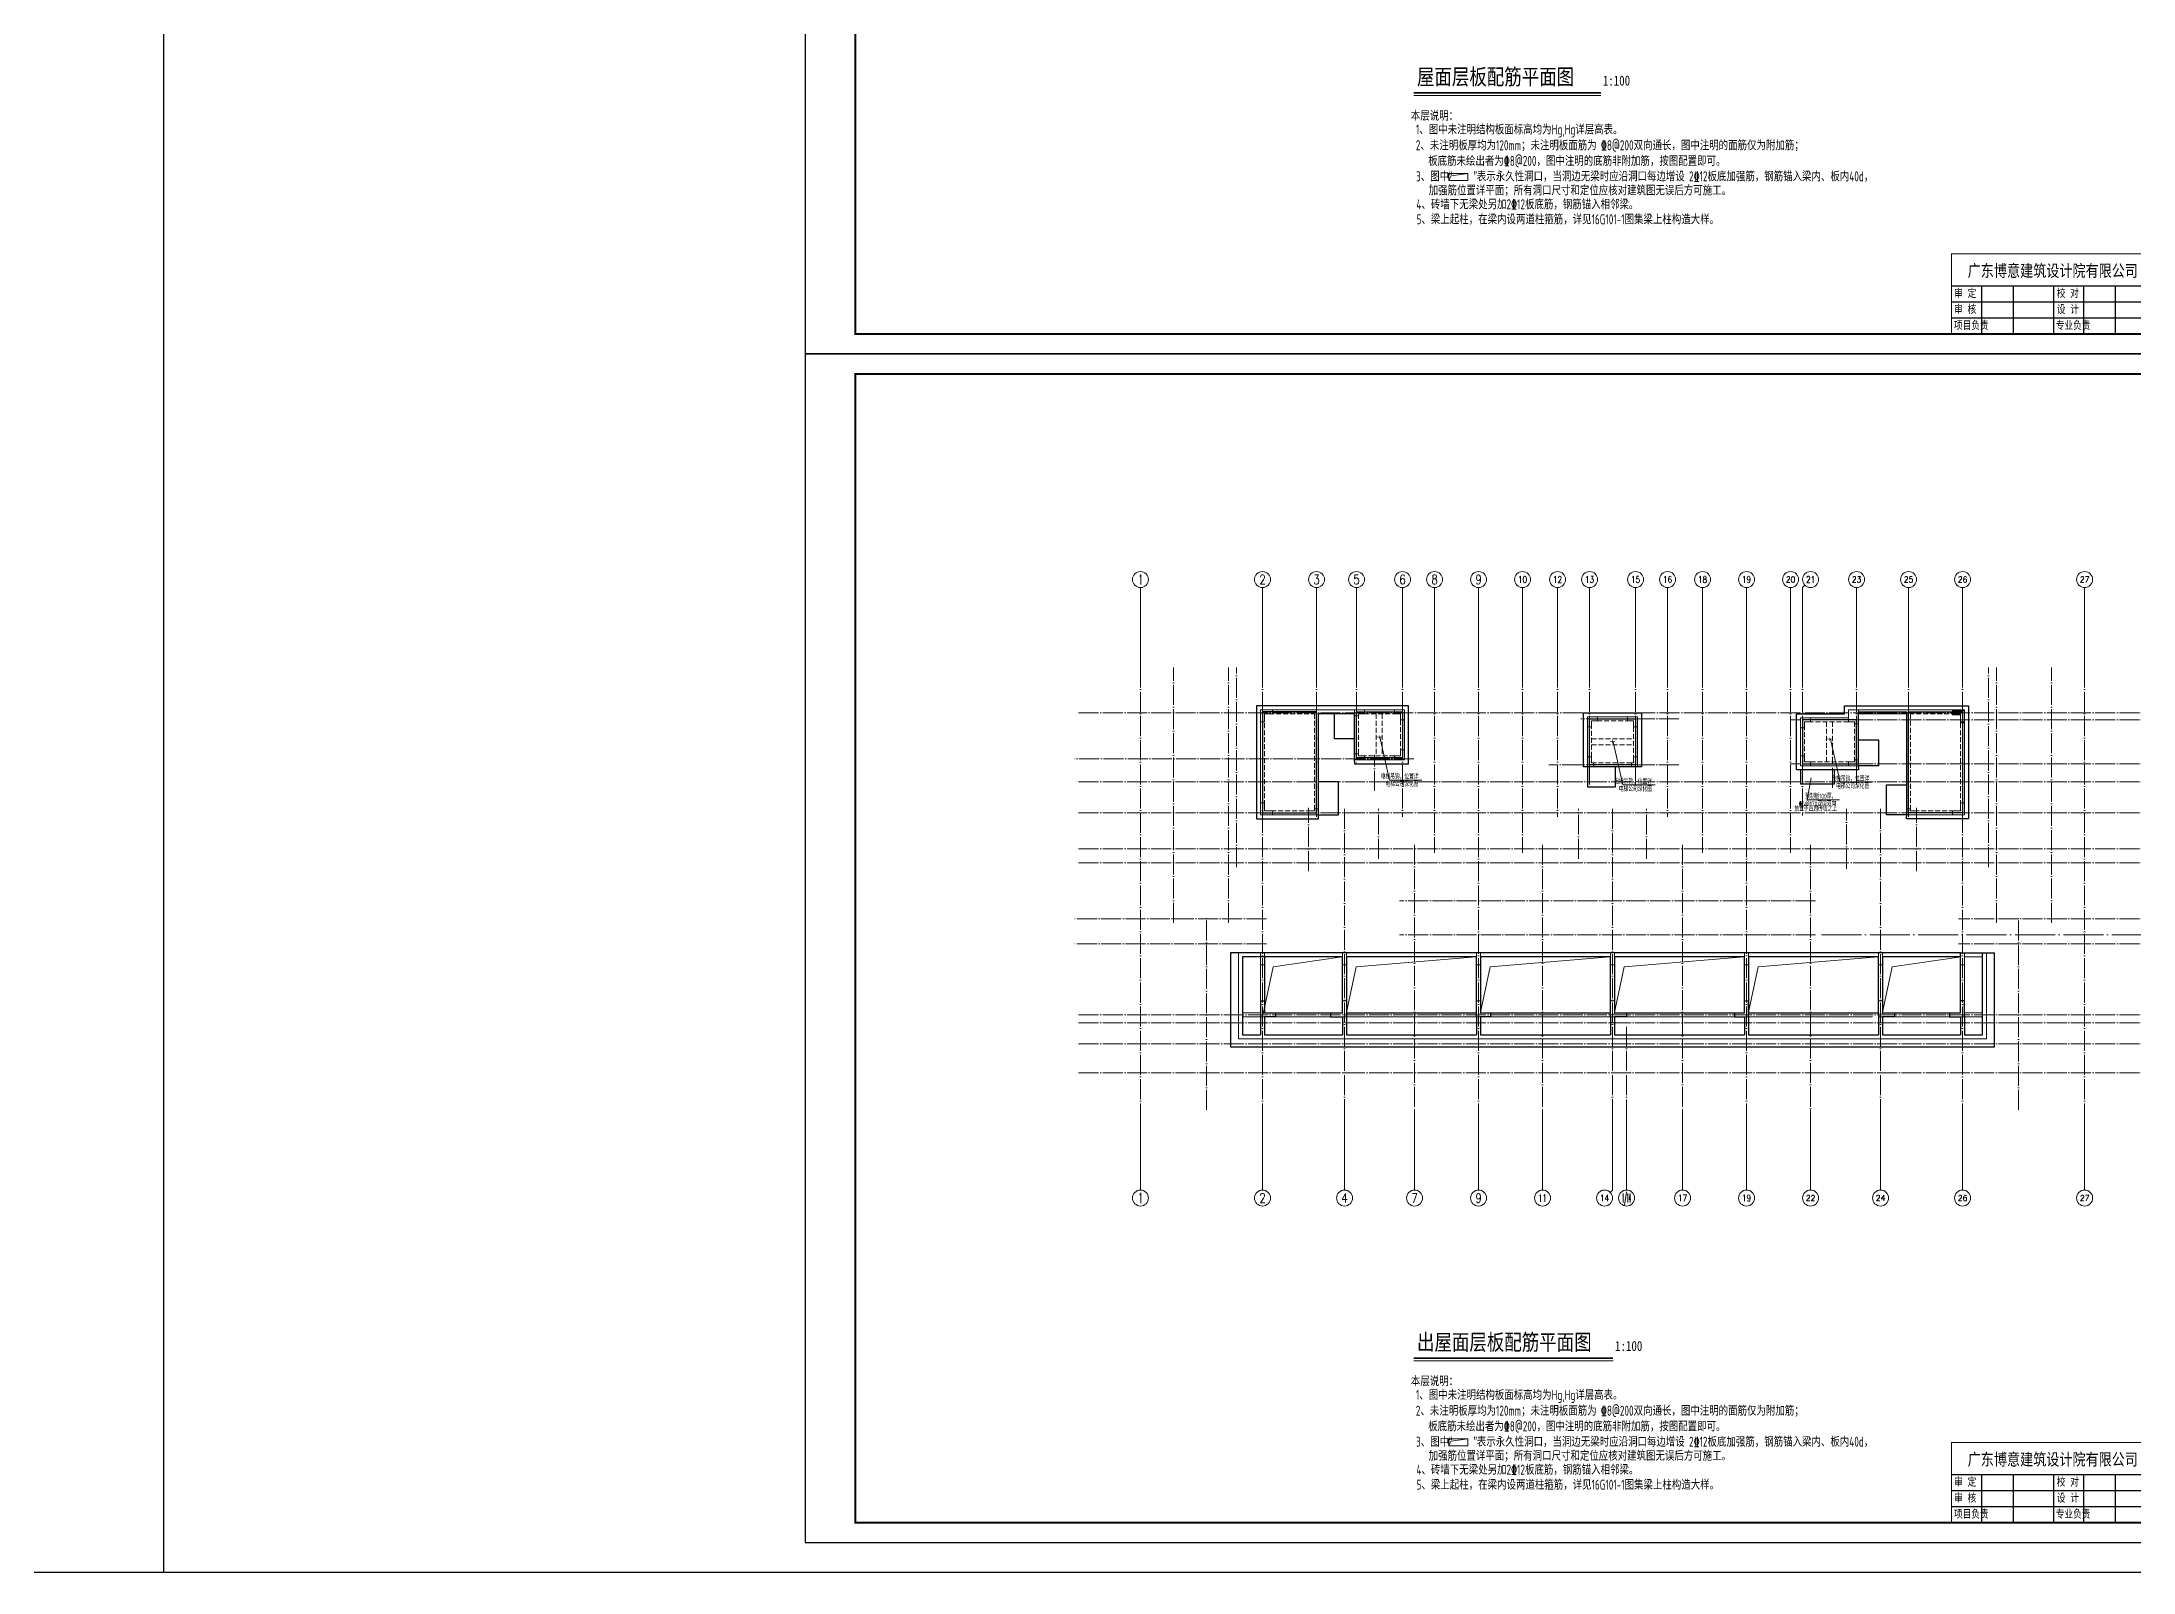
# Model space of a CAD drawing. Extents: x 5874492 to 7194610, y -939842 to -279257.
# Drawn here: x 6536226 to 6640777, y -939842 to -863368 of the extents above; entities that cross this region are included whole.
import ezdxf
from ezdxf.enums import TextEntityAlignment as Align

# ---------------------------------------------------------------- set-up
doc = ezdxf.new("R2010")
doc.units = 0
doc.header["$LTSCALE"] = 1000
doc.linetypes.add('DASH', pattern=[0.35, 0.25, -0.1])
doc.linetypes.add('DOTE', pattern=[2.42, 2, -0.2, 0.02, -0.2])
for name, color, linetype, lineweight in [('A-平面-屋面线', 40, 'Continuous', 30), ('A-标注-轴号', 3, 'Continuous', 15), ('A-标注-轴号文字', 7, 'Continuous', 15), ('A-轴线-塔楼', 1, 'DOTE', 9), ('A-轴线-隔墙', 41, 'DOTE', 9), ('S-墙柱-WALL', 6, 'Continuous', 20), ('S-板-BEAM', 4, 'DASH', 20), ('S-板-BEAM-CON', 2, 'Continuous', 20), ('S-板-楼板负筋文字', 7, 'Continuous', 20), ('S-板-洞口边线', 211, 'Continuous', 20), ('S-轴网-轴号', 3, 'Continuous', 20), ('S-轴网-轴线', 1, 'DOTE', 9), ('S-通用-TEXT', 7, 'Continuous', 20)]:
    doc.layers.add(name, color=color, linetype=linetype, lineweight=lineweight)
doc.layers.add('S-活动层-非打印', color=1, linetype='Continuous', lineweight=20, plot=False)
doc.layers.add('Y-云图图框', color=7, linetype='Continuous')
doc.styles.add('_TCH_AXIS', font='COMPLEX.shx', dxfattribs={"bigfont": 'hztxt.shx'})
doc.styles.add('_YT_Name', font='', dxfattribs={"width": 0.8})
doc.styles.add('_YT_Sign_Text', font='ros.shx', dxfattribs={"width": 0.8, "bigfont": 'hztxt.shx'})
doc.styles.add('BW_Rein', font='tssdeng.shx', dxfattribs={"width": 0.7, "bigfont": 'hztxt.shx'})
doc.styles.add('COMPLEX', font='COMPLEX')
doc.styles.get("Standard").update_dxf_attribs({"font": 'gbenor.shx', "bigfont": 'gbcbig.shx'})
doc.styles.add('TSSD_Rein', font='tssdeng.shx', dxfattribs={"width": 0.7, "bigfont": 'hztxt.shx'})
doc.styles.add('黑体', font='', dxfattribs={"width": 0.8})
doc.styles.get('_YT_Name').set_extended_font_data('SimHei')
doc.styles.get('黑体').set_extended_font_data('SimHei')

# ---------------------------------------------------------------- blocks, each defined once
blk = doc.blocks.new('ECMCTK_A1_横_单行图名--0')
for p, q in [((675, 50), (675, 26)), ((675, 50), (675, 10)), ((675, 42), (813, 42)), ((690, 50), (690, 10)), ((727.8, 50), (727.8, 42)), ((745.5, 50), (745.5, 42)), ((780, 50), (780, 10)), ((795, 50), (795, 10)), ((813, 50), (831, 50)), ((813, 50), (813, 10)), ((573, 34), (813, 34)), ((588, 34), (588, 10)), ((604, 10), (604, 34)), ((624, 34), (624, 10)), ((639, 34), (639, 10)), ((655, 10), (655, 34)), ((813, 40), (831, 40)), ((573, 26), (813, 26)), ((813, 30), (831, 30)), ((573, 18), (690, 18)), ((780, 18), (813, 18)), ((813, 20), (831, 20))]:
    blk.add_line(p, q)
at = {"color": 4}
blk.add_lwpolyline([(0, 0), (841, 0), (841, 594), (0, 594)], close=True, dxfattribs=at)
for points, const_width in [([(25, 10), (831, 10), (831, 584), (25, 584)], 1), ([(573, 10), (831, 10), (831, 50), (573, 50)], 0.45)]:
    blk.add_lwpolyline(points, close=True, dxfattribs=dict(const_width=const_width))
at = {"const_width": 0.45}
for points in [[(573, 10), (573, 50), (813, 50)], [(813, 50), (813, 10)]]:
    blk.add_lwpolyline(points, dxfattribs=at)
at = {"style": '_YT_Sign_Text', "width": 0.8}
for s, p in [('证书编号', (676.1, 44.1)), ('审查批准号', (728.9, 44.1)), ('工 程 号', (780.5, 43.9)), ('项目号', (818.6, 41.8)), ('审  定', (574.4, 28)), ('校  对', (625.7, 28)), ('项目名称', (676.1, 28.1)), ('建设单位', (676.1, 36.1)), ('专  业', (782, 28)), ('阶  段', (782, 36)), ('审  核', (574.4, 20)), ('设  计', (625.7, 20)), ('比例', (678.5, 20.2)), ('图  号', (782, 20)), ('版本号', (818.6, 21.6)), ('项目负责', (574.3, 12)), ('专业负责', (625.2, 12)), ('日  期', (782, 12))]:
    blk.add_text(s, height=4, dxfattribs=at).set_placement(p)
at = {"color": 80, "flags": 3}
for tag, height, p in [('YTHQINS', 3, (34.3, 585.5)), ('ECMCKEY', 3, (292.1, 288.2)), ('YTTQINS', 5.62, (848, 12.8)), ('YTFRAME', 3, (652.8, 5.8)), ('YTBARCODE_T1', 3, (749.8, 5.9))]:
    blk.add_attdef(tag, text='', height=height, dxfattribs=at).set_placement(p, align=Align.MIDDLE_CENTER)
for tag, height, style, width, p in [('设计单位', 6, '_YT_Name', 0.8, (623.7, 38.6)), ('证书编号', 4, '_YT_Sign_Text', 0.8, (708.9, 43.8)), ('审查批准号', 4, '_YT_Sign_Text', 0.8, (761.1, 43.8)), ('工程号', 4, '_YT_Sign_Text', 0.5, (804.1, 44.1)), ('建设单位', 4, '_YT_Sign_Text', 0.8, (735, 36.1)), ('项目名称', 4, '_YT_Sign_Text', 0.8, (735, 28.1)), ('阶段', 4, '_YT_Sign_Text', 0.8, (804.1, 35.8)), ('专业', 4, '_YT_Sign_Text', 0.8, (804.1, 27.3)), ('项目号', 4, '_YT_Sign_Text', 0.5, (822.1, 33.7)), ('图纸编号', 4, '_YT_Sign_Text', 0.5, (803.9, 19.4)), ('出图比例', 4.2, '_YT_Sign_Text', 0.8, (681.8, 11.8)), ('图纸名称', 4.5, '_YT_Name', 0.8, (735.4, 15.1)), ('日期', 4, '_YT_Sign_Text', 0.5, (803.9, 12.1)), ('版本号', 4, '_YT_Sign_Text', 0.8, (822.1, 13))]:
    blk.add_attdef(tag, text='', height=height, dxfattribs=dict(style=style, width=width)).set_placement(p, align=Align.CENTER)
at = {"style": '_YT_Sign_Text', "width": 0.8, "flags": 3}
for tag, p, height in [('[审定人]', (590.9, 27.8), 4.1), ('{审定人}', (605.9, 26.5), 6.24), ('[校对人]', (642.2, 27.8), 4.1), ('{校对人}', (658.3, 26.5), 6.24), ('[审核人]', (591, 19.8), 4.1), ('{审核人}', (607, 18.4), 6.24), ('[设计人]', (642.5, 20.2), 4.1), ('{设计人}', (658.5, 18.5), 6.24), ('[项目负责人]', (590.8, 12), 4.1), ('{项目负责人}', (608.3, 10.7), 6.24), ('[专业负责人]', (642.7, 11.8), 4.1), ('{专业负责人}', (658.6, 10.4), 6.24)]:
    blk.add_attdef(tag, p, '', height=height, dxfattribs=at)
at = {"color": 80, "flags": 3}
for tag, p in [('YTBZSIT', (25, 10)), ('EXT_TK_LEFT', (25, 10)), ('YTQRCODE', (551, 11.9))]:
    blk.add_attdef(tag, p, '', height=3, dxfattribs=at)
blk = doc.blocks.new('sgfdjhgfjhgkjhgk')
at = {"layer": 'S-墙柱-WALL'}
for points in [[(6293713, -1543307), (6294313, -1543307), (6294313, -1543507), (6293913, -1543507), (6293913, -1543907), (6293713, -1543907)], [(6298413, -1543307), (6298913, -1543307), (6298913, -1543507), (6298613, -1543507), (6298613, -1543607), (6298413, -1543607)], [(6300913, -1543307), (6300413, -1543307), (6300413, -1543507), (6300713, -1543507), (6300713, -1543807), (6300913, -1543807)], [(6310063, -1543657), (6310563, -1543657), (6310563, -1543857), (6310263, -1543857), (6310263, -1544157), (6310063, -1544157)], [(6312563, -1543657), (6312063, -1543657), (6312063, -1543857), (6312363, -1543857), (6312363, -1544157), (6312563, -1544157)], [(6320913, -1543907), (6320913, -1544207), (6320713, -1544207), (6320713, -1543707), (6321213, -1543707), (6321213, -1543907)], [(6323613, -1544007), (6323613, -1543307), (6323113, -1543307), (6323113, -1543907), (6323413, -1543907), (6323413, -1544007)], [(6328913, -1543307), (6328313, -1543307), (6328313, -1543507), (6328713, -1543507), (6328713, -1543907), (6328913, -1543907)], [(6298413, -1545807), (6298913, -1545807), (6298913, -1545607), (6298613, -1545607), (6298613, -1545507), (6298413, -1545507)], [(6300913, -1545807), (6300413, -1545807), (6300413, -1545607), (6300713, -1545607), (6300713, -1545307), (6300913, -1545307)], [(6310063, -1546157), (6310363, -1546157), (6310363, -1545957), (6310263, -1545957), (6310263, -1545657), (6310063, -1545657)], [(6312563, -1546157), (6312263, -1546157), (6312263, -1545957), (6312363, -1545957), (6312363, -1545657), (6312563, -1545657)], [(6320913, -1545907), (6321213, -1545907), (6321213, -1546107), (6320713, -1546107), (6320713, -1545607), (6320913, -1545607)], [(6323413, -1545907), (6323413, -1545807), (6323613, -1545807), (6323613, -1546107), (6323113, -1546107), (6323113, -1545907)], [(6293713, -1548557), (6293713, -1547957), (6293913, -1547957), (6293913, -1548357), (6294313, -1548357), (6294313, -1548557)], [(6296613, -1548257), (6296613, -1548557), (6296113, -1548557), (6296113, -1548357), (6296413, -1548357), (6296413, -1548257)], [(6326013, -1548257), (6326013, -1548557), (6326513, -1548557), (6326513, -1548357), (6326213, -1548357), (6326213, -1548257)], [(6328913, -1548557), (6328913, -1547957), (6328713, -1547957), (6328713, -1548357), (6328313, -1548357), (6328313, -1548557)], [(6293713, -1555457), (6293913, -1555457), (6293913, -1556057), (6293713, -1556057)], [(6297813, -1555457), (6298013, -1555457), (6298013, -1556057), (6297813, -1556057)], [(6304513, -1555457), (6304713, -1555457), (6304713, -1556057), (6304513, -1556057)], [(6311213, -1555457), (6311413, -1555457), (6311413, -1556057), (6311213, -1556057)], [(6318113, -1555457), (6317913, -1555457), (6317913, -1556057), (6318113, -1556057)], [(6324813, -1555457), (6324613, -1555457), (6324613, -1556057), (6324813, -1556057)], [(6328913, -1555457), (6328713, -1555457), (6328713, -1556057), (6328913, -1556057)], [(6293713, -1558657), (6293713, -1557857), (6293913, -1557857), (6293913, -1558457), (6294463, -1558457), (6294463, -1558657)], [(6298013, -1558657), (6298013, -1557857), (6297813, -1557857), (6297813, -1558457), (6297213, -1558457), (6297213, -1558657)], [(6304513, -1558657), (6304513, -1557857), (6304713, -1557857), (6304713, -1558457), (6305213, -1558457), (6305213, -1558657)], [(6311213, -1558657), (6311213, -1557857), (6311413, -1557857), (6311413, -1558457), (6312013, -1558457), (6312013, -1558657)], [(6318113, -1558657), (6318113, -1557857), (6317913, -1557857), (6317913, -1558457), (6317413, -1558457), (6317413, -1558657)], [(6324613, -1558657), (6324613, -1557857), (6324813, -1557857), (6324813, -1558457), (6325413, -1558457), (6325413, -1558657)], [(6328913, -1558657), (6328913, -1557857), (6328713, -1557857), (6328713, -1558457), (6328163, -1558457), (6328163, -1558657)]]:
    blk.add_lwpolyline(points, close=True, dxfattribs=at)
blk = doc.blocks.new('20191016.15220414')
at = {"layer": 'S-板-BEAM', "const_width": 30}
for points in [[(258, 2477), (0, 2477)], [(129, 2577), (129, 2377)]]:
    blk.add_lwpolyline(points, dxfattribs=at)
at = {"layer": 'S-板-楼板负筋文字'}
blk.add_lwpolyline([(160, 2476), (646, 321), (2254, 321)], dxfattribs=at)
at = {"layer": 'S-板-楼板负筋文字', "style": 'BW_Rein', "width": 0.7}
for s, p in [('电梯吊钩，位置详', (2097, 369)), ('电梯公司深化图', (2097, -6))]:
    blk.add_text(s, height=250, dxfattribs=at).set_placement(p, align=Align.RIGHT)
blk = doc.blocks.new('sdgfjhgfjhgkj')
at = {"layer": 'S-板-BEAM'}
for p, q in [((6595216, -1655004), (6597491, -1655004)), ((6597491, -1655004), (6597491, -1659854)), ((6599966, -1655004), (6601491, -1655004)), ((6627291, -1655004), (6627291, -1659854)), ((6629566, -1655004), (6627291, -1655004)), ((6594991, -1659579), (6594991, -1655354)), ((6599691, -1657004), (6599691, -1655104)), ((6601791, -1655329), (6601791, -1656854)), ((6611341, -1657154), (6611341, -1655654)), ((6611616, -1655354), (6613116, -1655354)), ((6613441, -1655654), (6613441, -1657154)), ((6621991, -1655579), (6621991, -1657104)), ((6624191, -1655404), (6622291, -1655404)), ((6624491, -1657404), (6624491, -1655504)), ((6629791, -1659579), (6629791, -1655354)), ((6601491, -1657104), (6599966, -1657104)), ((6613341, -1657454), (6611441, -1657454)), ((6622291, -1657404), (6624191, -1657404)), ((6597316, -1659854), (6595216, -1659854)), ((6627466, -1659854), (6629566, -1659854))]:
    blk.add_line(p, q, dxfattribs=at)
for points in [[(6600578, -1655004), (6600578, -1657104)], [(6600878, -1655004), (6600878, -1657104)], [(6623091, -1655404), (6623091, -1657404)], [(6623391, -1655404), (6623391, -1657404)], [(6611341, -1656254), (6613441, -1656254)], [(6611341, -1656554), (6613441, -1656554)]]:
    blk.add_lwpolyline(points, dxfattribs=at)
at = {"layer": 'S-板-BEAM-CON'}
for p, q in [((6597566, -1654804), (6595216, -1654804)), ((6599466, -1654804), (6597566, -1654804)), ((6597691, -1659854), (6597691, -1655004)), ((6597691, -1655004), (6599466, -1655004)), ((6601491, -1654804), (6599966, -1654804)), ((6624691, -1654804), (6627216, -1654804)), ((6627091, -1655004), (6624691, -1655004)), ((6627091, -1659854), (6627091, -1655004)), ((6627216, -1654804), (6629566, -1654804)), ((6594791, -1655354), (6594791, -1659579)), ((6599491, -1655104), (6599491, -1657004)), ((6601991, -1656854), (6601991, -1655329)), ((6611141, -1655654), (6611141, -1657154)), ((6613116, -1655154), (6611616, -1655154)), ((6613641, -1657154), (6613641, -1655654)), ((6621791, -1657104), (6621791, -1655579)), ((6622291, -1655204), (6624191, -1655204)), ((6624691, -1655504), (6624691, -1657404)), ((6629991, -1655354), (6629991, -1659579)), ((6599966, -1657304), (6601491, -1657304)), ((6611441, -1657654), (6613341, -1657654)), ((6624191, -1657604), (6622291, -1657604)), ((6595216, -1660054), (6597316, -1660054)), ((6629566, -1660054), (6627466, -1660054)), ((6594791, -1666954), (6593691, -1666954)), ((6593691, -1666954), (6593691, -1671254)), ((6593891, -1667154), (6594791, -1667154)), ((6593891, -1667154), (6593891, -1669954)), ((6594791, -1667454), (6594791, -1669654)), ((6598891, -1666954), (6594991, -1666954)), ((6594991, -1667154), (6598891, -1667154)), ((6594991, -1669654), (6594991, -1667454)), ((6598891, -1667454), (6598891, -1669654)), ((6605591, -1666954), (6599091, -1666954)), ((6599091, -1667154), (6605591, -1667154)), ((6599091, -1669654), (6599091, -1667454)), ((6605591, -1667454), (6605591, -1669654)), ((6612291, -1666954), (6605791, -1666954)), ((6605791, -1667154), (6612291, -1667154)), ((6605791, -1669654), (6605791, -1667454)), ((6612291, -1667454), (6612291, -1669654)), ((6618991, -1666954), (6612491, -1666954)), ((6612491, -1667154), (6618991, -1667154)), ((6612491, -1669654), (6612491, -1667454)), ((6618991, -1667454), (6618991, -1669654)), ((6625691, -1666954), (6619191, -1666954)), ((6619191, -1667154), (6625691, -1667154)), ((6619191, -1669654), (6619191, -1667454)), ((6625691, -1667454), (6625691, -1669654)), ((6629791, -1666954), (6625891, -1666954)), ((6625891, -1667154), (6629791, -1667154)), ((6625891, -1669654), (6625891, -1667454)), ((6629791, -1667454), (6629791, -1669654)), ((6631091, -1666954), (6629991, -1666954)), ((6629991, -1667154), (6630891, -1667154)), ((6629991, -1669654), (6629991, -1667454)), ((6630891, -1669954), (6630891, -1667154)), ((6631091, -1671254), (6631091, -1666954)), ((6594791, -1669954), (6593891, -1669954)), ((6593891, -1670154), (6594791, -1670154)), ((6593891, -1670154), (6593891, -1671054)), ((6594791, -1670154), (6594791, -1671054)), ((6594991, -1671054), (6594991, -1670154)), ((6598891, -1669954), (6595291, -1669954)), ((6595291, -1670154), (6598891, -1670154)), ((6598891, -1670154), (6598891, -1671054)), ((6599091, -1670154), (6605591, -1670154)), ((6599091, -1671054), (6599091, -1670154)), ((6605591, -1669954), (6599391, -1669954)), ((6605591, -1670154), (6605591, -1671054)), ((6605791, -1671054), (6605791, -1670154)), ((6612291, -1669954), (6606091, -1669954)), ((6606091, -1670154), (6612291, -1670154)), ((6612291, -1670154), (6612291, -1671054)), ((6612491, -1671054), (6612491, -1670154)), ((6618691, -1669954), (6612791, -1669954)), ((6612791, -1670154), (6618691, -1670154)), ((6618991, -1670154), (6618991, -1671054)), ((6625391, -1669954), (6619191, -1669954)), ((6619191, -1670154), (6625391, -1670154)), ((6619191, -1671054), (6619191, -1670154)), ((6625691, -1670154), (6625691, -1671054)), ((6629491, -1669954), (6625891, -1669954)), ((6625891, -1670154), (6629491, -1670154)), ((6625891, -1671054), (6625891, -1670154)), ((6629791, -1670154), (6629791, -1671054)), ((6630891, -1669954), (6629991, -1669954)), ((6629991, -1670154), (6630891, -1670154)), ((6629991, -1671054), (6629991, -1670154)), ((6630891, -1671054), (6630891, -1670154)), ((6593691, -1671254), (6631091, -1671254)), ((6593891, -1671054), (6594791, -1671054)), ((6594991, -1671054), (6598891, -1671054)), ((6599091, -1671054), (6605591, -1671054)), ((6605791, -1671054), (6612291, -1671054)), ((6612491, -1671054), (6618991, -1671054)), ((6619191, -1671054), (6625691, -1671054)), ((6625891, -1671054), (6629791, -1671054)), ((6629991, -1671054), (6630891, -1671054))]:
    blk.add_line(p, q, dxfattribs=at)
at = {"layer": 'S-通用-TEXT', "ltscale": 0.2}
for p in [(6600595, -1658640), (6612263, -1658885), (6623123, -1658745)]:
    blk.add_blockref('20191016.15220414', p, dxfattribs=at)
blk = doc.blocks.new('sfdhggfjgfjhj')
at = {"layer": 'A-平面-屋面线'}
for p, q in [((6726805, -1666485), (6724105, -1666485)), ((6724105, -1666485), (6724105, -1671535)), ((6726805, -1671535), (6726805, -1666485)), ((6756405, -1671535), (6756405, -1666485)), ((6756405, -1666485), (6759105, -1666485)), ((6759105, -1666485), (6759105, -1671535)), ((6728705, -1666585), (6726905, -1666585)), ((6726905, -1671725), (6726905, -1666585)), ((6728705, -1668975), (6728705, -1666585)), ((6724105, -1671535), (6726805, -1671535)), ((6759105, -1671535), (6756405, -1671535)), ((6724005, -1680935), (6724005, -1682635)), ((6724205, -1681735), (6724205, -1682635)), ((6734805, -1681735), (6734805, -1682635)), ((6735005, -1681735), (6735005, -1682635)), ((6741505, -1681735), (6741505, -1682635)), ((6741705, -1681735), (6741705, -1682635)), ((6748205, -1681735), (6748205, -1682635)), ((6748405, -1681735), (6748405, -1682635)), ((6754905, -1681535), (6754905, -1682635)), ((6755105, -1681735), (6755105, -1682635)), ((6759005, -1681735), (6759005, -1682635)), ((6759205, -1681735), (6759205, -1682635))]:
    blk.add_line(p, q, dxfattribs=at)
for points in [[(6728705, -1668975), (6728705, -1669085), (6731405, -1669085), (6731405, -1666185), (6723805, -1666185), (6723805, -1671835), (6726905, -1671835), (6726905, -1671725)], [(6753905, -1669275), (6753905, -1669385), (6750805, -1669385), (6750805, -1666585), (6753205, -1666585), (6753205, -1666185), (6759405, -1666185), (6759405, -1671835), (6756305, -1671835), (6756305, -1671725)], [(6753905, -1669275), (6753905, -1666485), (6756305, -1666485), (6756305, -1671725)], [(6728705, -1667835), (6727705, -1667835), (6727705, -1666585)], [(6751105, -1669085), (6753805, -1669085), (6753805, -1666885), (6751105, -1666885), (6751105, -1669085)], [(6753905, -1667885), (6754905, -1667885), (6754905, -1669185), (6753905, -1669185)], [(6740355, -1669235), (6740355, -1670235), (6741755, -1670235), (6741755, -1669235)], [(6751005, -1669385), (6751005, -1670085), (6752705, -1670085), (6752705, -1669385)], [(6726905, -1671635), (6727905, -1671635), (6727905, -1669985), (6726905, -1669985)], [(6756305, -1671635), (6755305, -1671635), (6755305, -1670135), (6756305, -1670135)], [(6722505, -1678535), (6722505, -1683235), (6760705, -1683235), (6760705, -1678535)], [(6759005, -1678535), (6722505, -1678535)], [(6723105, -1678735), (6723105, -1682635), (6724005, -1682635)], [(6728105, -1678735), (6723105, -1678735)], [(6724205, -1678735), (6724205, -1681535), (6728105, -1681535)], [(6728105, -1681535), (6728105, -1678735)], [(6734805, -1678735), (6728305, -1678735)], [(6728305, -1678735), (6728305, -1681535)], [(6734805, -1681535), (6734805, -1678735)], [(6741505, -1678735), (6735005, -1678735)], [(6735005, -1678735), (6735005, -1681535)], [(6741505, -1681535), (6741505, -1678735)], [(6748205, -1678735), (6741705, -1678735)], [(6741705, -1678735), (6741705, -1681535)], [(6748205, -1681535), (6748205, -1678735)], [(6754905, -1678735), (6748405, -1678735)], [(6748405, -1678735), (6748405, -1681535)], [(6754905, -1681535), (6754905, -1678735)], [(6755105, -1681535), (6759005, -1681535), (6759005, -1678535)], [(6759005, -1678735), (6755105, -1678735)], [(6755105, -1678735), (6755105, -1681535)], [(6759005, -1678535), (6760705, -1678535)], [(6759205, -1682635), (6760105, -1682635), (6760105, -1678535)], [(6724005, -1680935), (6724205, -1680935), (6724205, -1681535), (6724755, -1681535), (6724755, -1681735), (6724205, -1681735)], [(6734805, -1681735), (6734805, -1680935)], [(6741505, -1681735), (6741505, -1680935)], [(6748405, -1681735), (6748405, -1681735), (6748405, -1680935)], [(6759205, -1681735), (6759205, -1681735), (6759205, -1680935), (6759005, -1680935)], [(6727505, -1681535), (6727505, -1681735), (6728105, -1681735)], [(6728105, -1681735), (6728105, -1682635)], [(6728305, -1681535), (6734805, -1681535)], [(6728305, -1681535), (6728305, -1682635)], [(6735005, -1681535), (6741505, -1681535)], [(6735505, -1681535), (6735505, -1681735), (6735005, -1681735)], [(6741705, -1681535), (6748205, -1681535)], [(6742305, -1681535), (6742305, -1681735), (6741705, -1681735)], [(6747705, -1681535), (6747705, -1681735), (6748205, -1681735)], [(6748405, -1681535), (6754905, -1681535)], [(6755705, -1681535), (6755705, -1681735), (6755105, -1681735)], [(6758455, -1681535), (6758455, -1681735), (6759005, -1681735)], [(6724205, -1682635), (6728105, -1682635)], [(6728305, -1682635), (6734805, -1682635)], [(6735005, -1682635), (6741505, -1682635)], [(6741705, -1682635), (6748205, -1682635)], [(6748405, -1682635), (6754905, -1682635)], [(6755105, -1682635), (6759005, -1682635)]]:
    blk.add_lwpolyline(points, dxfattribs=at)
for points in [[(6731105, -1666485), (6731105, -1668785), (6728805, -1668785), (6728805, -1666485)], [(6740155, -1666535), (6743055, -1666535), (6743055, -1669235), (6740155, -1669235)], [(6740455, -1666835), (6742755, -1666835), (6742755, -1669135), (6740455, -1669135)]]:
    blk.add_lwpolyline(points, close=True, dxfattribs=at)
blk = doc.blocks.new('_AXISO')
blk.add_circle((0, 0), 0.5)
at = {"layer": 'S-轴网-轴号', "style": 'COMPLEX', "width": 1.041667}
blk.add_attdef('A', text='', height=0.56, dxfattribs=at).set_placement((-0.25, -0.28), (0.25, -0.28), align=Align.FIT)
blk = doc.blocks.new('ZHOUWANG3')
at = {"layer": 'A-标注-轴号'}
for p, q in [((121869, 253059), (121752, 252942)), ((88652, 248942), (88652, 252942)), ((94752, 248942), (94752, 252942)), ((97452, 248942), (97452, 252942)), ((99452, 248942), (99452, 252942)), ((101752, 248942), (101752, 252942)), ((103352, 248942), (103352, 252942)), ((105552, 248942), (105552, 252942)), ((107752, 248942), (107752, 252942)), ((109502, 248942), (109502, 252942)), ((111102, 248942), (111102, 252942)), ((113402, 248942), (113402, 252942)), ((115002, 248942), (115002, 252942)), ((116752, 248942), (116752, 252942)), ((118952, 248942), (118952, 252942)), ((121152, 248942), (121152, 252942)), ((121752, 248942), (121752, 252942)), ((124452, 248942), (124452, 252942)), ((127052, 248942), (127052, 252942)), ((129752, 248942), (129752, 252942)), ((135852, 248942), (135852, 252942)), ((88652, 226834), (88652, 222834)), ((94752, 226834), (94752, 222834)), ((98852, 226834), (98852, 222834)), ((102352, 226834), (102352, 222834)), ((105552, 226834), (105552, 222834)), ((108752, 226834), (108752, 222834)), ((112252, 226834), (112252, 222834)), ((112952, 226834), (112952, 222834)), ((115752, 226834), (115752, 222834)), ((118952, 226834), (118952, 222834)), ((122152, 226834), (122152, 222834)), ((125652, 226834), (125652, 222834)), ((129752, 226834), (129752, 222834)), ((135852, 226834), (135852, 222834)), ((112135, 222716), (112252, 222834))]:
    blk.add_line(p, q, dxfattribs=at)
at = {"layer": 'A-轴线-塔楼', "linetype": 'DOTE', "ltscale": 0.5}
for p, q in [((88652, 248942), (88652, 226834)), ((94752, 248942), (94752, 226834)), ((97452, 248942), (97452, 241486)), ((99452, 248942), (99452, 244136)), ((101752, 248942), (101752, 241486)), ((103352, 248942), (103352, 239686)), ((105552, 248942), (105552, 226834)), ((107752, 248942), (107752, 239686)), ((109502, 248942), (109502, 241486)), ((111102, 248942), (111102, 242986)), ((113402, 248942), (113402, 243076)), ((115002, 248942), (115002, 241486)), ((116752, 248942), (116752, 239686)), ((118952, 248942), (118952, 226834)), ((121152, 248942), (121152, 239686)), ((121752, 248942), (121752, 241550)), ((124452, 248942), (124452, 242986)), ((127052, 248942), (127052, 241486)), ((129752, 248942), (129752, 226834)), ((135852, 248942), (135852, 226834)), ((139798, 246686), (85362, 246686)), ((115570, 246386), (110660, 246386)), ((139798, 246336), (121152, 246336)), ((102322, 244386), (85362, 244386)), ((115570, 244086), (109062, 244086)), ((139798, 244136), (121152, 244136)), ((139798, 243236), (85362, 243236)), ((139798, 241686), (85362, 241686)), ((98852, 241886), (98852, 226834)), ((112252, 241886), (112252, 226834)), ((125652, 241886), (125652, 226834)), ((139798, 239886), (85362, 239886)), ((102352, 240086), (102352, 226834)), ((108752, 240086), (108752, 226834)), ((115752, 240086), (115752, 226834)), ((122152, 240086), (122152, 225988)), ((139798, 239186), (85362, 239186)), ((122394, 235586), (101608, 235586)), ((139798, 231586), (85362, 231586)), ((112952, 230993), (112952, 226834)), ((139798, 228686), (85362, 228686))]:
    blk.add_line(p, q, dxfattribs=at)
at = {"layer": 'A-轴线-隔墙', "ltscale": 0.5}
for p, q in [((90302, 236186), (90302, 248942)), ((93052, 236186), (93052, 248942)), ((93452, 238966), (93452, 248942)), ((131052, 238966), (131052, 248942)), ((131452, 236186), (131452, 248942)), ((134202, 236186), (134202, 248942)), ((100352, 242784), (100352, 244586)), ((123252, 242936), (123252, 244336)), ((97052, 238770), (97052, 241936)), ((100552, 239386), (100552, 241886)), ((110552, 239386), (110552, 241886)), ((113952, 239386), (113952, 241886)), ((123952, 238886), (123952, 241886)), ((127452, 238770), (127452, 241936)), ((94952, 236386), (85362, 236386)), ((91952, 226834), (91952, 236486)), ((122394, 237286), (101608, 237286)), ((139798, 236386), (129552, 236386)), ((132552, 226834), (132552, 236486)), ((94952, 235136), (85362, 235136)), ((139798, 235136), (129552, 235136)), ((139798, 231186), (85362, 231186)), ((139798, 230136), (85362, 230136))]:
    blk.add_line(p, q, dxfattribs=at)
at = {"layer": 'A-标注-轴号'}
ref = blk.add_blockref('_AXISO', (88652, 253342), dxfattribs=dict(at, xscale=800, yscale=800, zscale=800))
ref.add_attrib('A', '1', dxfattribs={"layer": 'A-标注-轴号文字', "ltscale": 0.2, "height": 515, "style": '_TCH_AXIS'}).set_placement((88542, 253085), (88762, 253085), align=Align.FIT)
ref = blk.add_blockref('_AXISO', (94752, 253342), dxfattribs=dict(at, xscale=800, yscale=800, zscale=800))
ref.add_attrib('A', '2', dxfattribs={"layer": 'A-标注-轴号文字', "ltscale": 0.2, "height": 466, "style": '_TCH_AXIS'}).set_placement((94597, 253109), (94907, 253109), align=Align.FIT)
ref = blk.add_blockref('_AXISO', (97452, 253342), dxfattribs=dict(at, xscale=800, yscale=800, zscale=800))
ref.add_attrib('A', '3', dxfattribs={"layer": 'A-标注-轴号文字', "ltscale": 0.2, "height": 466, "style": '_TCH_AXIS'}).set_placement((97297, 253109), (97607, 253109), align=Align.FIT)
ref = blk.add_blockref('_AXISO', (99452, 253342), dxfattribs=dict(at, xscale=800, yscale=800, zscale=800))
ref.add_attrib('A', '5', dxfattribs={"layer": 'A-标注-轴号文字', "ltscale": 0.2, "height": 466, "style": '_TCH_AXIS'}).set_placement((99297, 253109), (99607, 253109), align=Align.FIT)
ref = blk.add_blockref('_AXISO', (101752, 253342), dxfattribs=dict(at, xscale=800, yscale=800, zscale=800))
ref.add_attrib('A', '6', dxfattribs={"layer": 'A-标注-轴号文字', "ltscale": 0.2, "height": 466, "style": '_TCH_AXIS'}).set_placement((101597, 253109), (101907, 253109), align=Align.FIT)
ref = blk.add_blockref('_AXISO', (103352, 253342), dxfattribs=dict(at, xscale=800, yscale=800, zscale=800))
ref.add_attrib('A', '8', dxfattribs={"layer": 'A-标注-轴号文字', "ltscale": 0.2, "height": 466, "style": '_TCH_AXIS'}).set_placement((103197, 253109), (103507, 253109), align=Align.FIT)
ref = blk.add_blockref('_AXISO', (105552, 253342), dxfattribs=dict(at, xscale=800, yscale=800, zscale=800))
ref.add_attrib('A', '9', dxfattribs={"layer": 'A-标注-轴号文字', "ltscale": 0.2, "height": 466, "style": '_TCH_AXIS'}).set_placement((105397, 253109), (105707, 253109), align=Align.FIT)
ref = blk.add_blockref('_AXISO', (107752, 253342), dxfattribs=dict(at, xscale=800, yscale=800, zscale=800))
ref.add_attrib('A', '10', dxfattribs={"layer": 'A-标注-轴号文字', "ltscale": 0.2, "height": 328.4, "style": '_TCH_AXIS'}).set_placement((107525, 253178), (107979, 253178), align=Align.FIT)
ref = blk.add_blockref('_AXISO', (109502, 253342), dxfattribs=dict(at, xscale=800, yscale=800, zscale=800))
ref.add_attrib('A', '12', dxfattribs={"layer": 'A-标注-轴号文字', "ltscale": 0.2, "height": 328.4, "style": '_TCH_AXIS'}).set_placement((109275, 253178), (109729, 253178), align=Align.FIT)
ref = blk.add_blockref('_AXISO', (111102, 253342), dxfattribs=dict(at, xscale=800, yscale=800, zscale=800))
ref.add_attrib('A', '13', dxfattribs={"layer": 'A-标注-轴号文字', "ltscale": 0.2, "height": 328.4, "style": '_TCH_AXIS'}).set_placement((110875, 253178), (111329, 253178), align=Align.FIT)
ref = blk.add_blockref('_AXISO', (113402, 253342), dxfattribs=dict(at, xscale=800, yscale=800, zscale=800))
ref.add_attrib('A', '15', dxfattribs={"layer": 'A-标注-轴号文字', "ltscale": 0.2, "height": 328.4, "style": '_TCH_AXIS'}).set_placement((113175, 253178), (113629, 253178), align=Align.FIT)
ref = blk.add_blockref('_AXISO', (115002, 253342), dxfattribs=dict(at, xscale=800, yscale=800, zscale=800))
ref.add_attrib('A', '16', dxfattribs={"layer": 'A-标注-轴号文字', "ltscale": 0.2, "height": 328.4, "style": '_TCH_AXIS'}).set_placement((114775, 253178), (115229, 253178), align=Align.FIT)
ref = blk.add_blockref('_AXISO', (116752, 253342), dxfattribs=dict(at, xscale=800, yscale=800, zscale=800))
ref.add_attrib('A', '18', dxfattribs={"layer": 'A-标注-轴号文字', "ltscale": 0.2, "height": 328.4, "style": '_TCH_AXIS'}).set_placement((116525, 253178), (116979, 253178), align=Align.FIT)
ref = blk.add_blockref('_AXISO', (118952, 253342), dxfattribs=dict(at, xscale=800, yscale=800, zscale=800))
ref.add_attrib('A', '19', dxfattribs={"layer": 'A-标注-轴号文字', "ltscale": 0.2, "height": 328.4, "style": '_TCH_AXIS'}).set_placement((118725, 253178), (119179, 253178), align=Align.FIT)
ref = blk.add_blockref('_AXISO', (121152, 253342), dxfattribs=dict(at, xscale=800, yscale=800, zscale=800))
ref.add_attrib('A', '20', dxfattribs={"layer": 'A-标注-轴号文字', "ltscale": 0.2, "height": 294.3, "style": '_TCH_AXIS'}).set_placement((120914, 253195), (121390, 253195), align=Align.FIT)
ref = blk.add_blockref('_AXISO', (122152, 253342), dxfattribs=dict(at, xscale=800, yscale=800, zscale=800))
ref.add_attrib('A', '21', dxfattribs={"layer": 'A-标注-轴号文字', "ltscale": 0.2, "height": 328.4, "style": '_TCH_AXIS'}).set_placement((121925, 253178), (122379, 253178), align=Align.FIT)
ref = blk.add_blockref('_AXISO', (124452, 253342), dxfattribs=dict(at, xscale=800, yscale=800, zscale=800))
ref.add_attrib('A', '23', dxfattribs={"layer": 'A-标注-轴号文字', "ltscale": 0.2, "height": 294.3, "style": '_TCH_AXIS'}).set_placement((124214, 253195), (124690, 253195), align=Align.FIT)
ref = blk.add_blockref('_AXISO', (127052, 253342), dxfattribs=dict(at, xscale=800, yscale=800, zscale=800))
ref.add_attrib('A', '25', dxfattribs={"layer": 'A-标注-轴号文字', "ltscale": 0.2, "height": 294.3, "style": '_TCH_AXIS'}).set_placement((126814, 253195), (127290, 253195), align=Align.FIT)
ref = blk.add_blockref('_AXISO', (129752, 253342), dxfattribs=dict(at, xscale=800, yscale=800, zscale=800))
ref.add_attrib('A', '26', dxfattribs={"layer": 'A-标注-轴号文字', "ltscale": 0.2, "height": 294.3, "style": '_TCH_AXIS'}).set_placement((129514, 253195), (129990, 253195), align=Align.FIT)
ref = blk.add_blockref('_AXISO', (135852, 253342), dxfattribs=dict(at, xscale=800, yscale=800, zscale=800))
ref.add_attrib('A', '27', dxfattribs={"layer": 'A-标注-轴号文字', "ltscale": 0.2, "height": 294.3, "style": '_TCH_AXIS'}).set_placement((135614, 253195), (136090, 253195), align=Align.FIT)
ref = blk.add_blockref('_AXISO', (88652, 222434), dxfattribs=dict(at, xscale=800, yscale=800, zscale=800))
ref.add_attrib('A', '1', dxfattribs={"layer": 'A-标注-轴号文字', "ltscale": 0.2, "height": 515, "style": '_TCH_AXIS'}).set_placement((88542, 222176), (88762, 222176), align=Align.FIT)
ref = blk.add_blockref('_AXISO', (94752, 222434), dxfattribs=dict(at, xscale=800, yscale=800, zscale=800))
ref.add_attrib('A', '2', dxfattribs={"layer": 'A-标注-轴号文字', "ltscale": 0.2, "height": 466, "style": '_TCH_AXIS'}).set_placement((94597, 222201), (94907, 222201), align=Align.FIT)
ref = blk.add_blockref('_AXISO', (98852, 222434), dxfattribs=dict(at, xscale=800, yscale=800, zscale=800))
ref.add_attrib('A', '4', dxfattribs={"layer": 'A-标注-轴号文字', "ltscale": 0.2, "height": 445, "style": '_TCH_AXIS'}).set_placement((98682, 222211), (99022, 222211), align=Align.FIT)
ref = blk.add_blockref('_AXISO', (102352, 222434), dxfattribs=dict(at, xscale=800, yscale=800, zscale=800))
ref.add_attrib('A', '7', dxfattribs={"layer": 'A-标注-轴号文字', "ltscale": 0.2, "height": 466, "style": '_TCH_AXIS'}).set_placement((102197, 222201), (102507, 222201), align=Align.FIT)
ref = blk.add_blockref('_AXISO', (105552, 222434), dxfattribs=dict(at, xscale=800, yscale=800, zscale=800))
ref.add_attrib('A', '9', dxfattribs={"layer": 'A-标注-轴号文字', "ltscale": 0.2, "height": 466, "style": '_TCH_AXIS'}).set_placement((105397, 222201), (105707, 222201), align=Align.FIT)
ref = blk.add_blockref('_AXISO', (108752, 222434), dxfattribs=dict(at, xscale=800, yscale=800, zscale=800))
ref.add_attrib('A', '11', dxfattribs={"layer": 'A-标注-轴号文字', "ltscale": 0.2, "height": 368.8, "style": '_TCH_AXIS'}).set_placement((108541, 222249), (108963, 222249), align=Align.FIT)
ref = blk.add_blockref('_AXISO', (111852, 222434), dxfattribs=dict(at, xscale=800, yscale=800, zscale=800))
ref.add_attrib('A', '14', dxfattribs={"layer": 'A-标注-轴号文字', "ltscale": 0.2, "height": 314.1, "style": '_TCH_AXIS'}).set_placement((111620, 222277), (112084, 222277), align=Align.FIT)
ref = blk.add_blockref('_AXISO', (112952, 222434), dxfattribs=dict(at, xscale=800, yscale=800, zscale=800))
ref.add_attrib('A', '1/14', dxfattribs={"layer": 'A-标注-轴号文字', "ltscale": 0.2, "height": 452.5, "style": '_TCH_AXIS', "width": 0.308824}).set_placement((112726, 222207), (113178, 222207), align=Align.FIT)
ref = blk.add_blockref('_AXISO', (115752, 222434), dxfattribs=dict(at, xscale=800, yscale=800, zscale=800))
ref.add_attrib('A', '17', dxfattribs={"layer": 'A-标注-轴号文字', "ltscale": 0.2, "height": 328.4, "style": '_TCH_AXIS'}).set_placement((115525, 222269), (115979, 222269), align=Align.FIT)
ref = blk.add_blockref('_AXISO', (118952, 222434), dxfattribs=dict(at, xscale=800, yscale=800, zscale=800))
ref.add_attrib('A', '19', dxfattribs={"layer": 'A-标注-轴号文字', "ltscale": 0.2, "height": 328.4, "style": '_TCH_AXIS'}).set_placement((118725, 222269), (119179, 222269), align=Align.FIT)
ref = blk.add_blockref('_AXISO', (122152, 222434), dxfattribs=dict(at, xscale=800, yscale=800, zscale=800))
ref.add_attrib('A', '22', dxfattribs={"layer": 'A-标注-轴号文字', "ltscale": 0.2, "height": 294.3, "style": '_TCH_AXIS'}).set_placement((121914, 222286), (122390, 222286), align=Align.FIT)
ref = blk.add_blockref('_AXISO', (125652, 222434), dxfattribs=dict(at, xscale=800, yscale=800, zscale=800))
ref.add_attrib('A', '24', dxfattribs={"layer": 'A-标注-轴号文字', "ltscale": 0.2, "height": 282.2, "style": '_TCH_AXIS'}).set_placement((125410, 222293), (125894, 222293), align=Align.FIT)
ref = blk.add_blockref('_AXISO', (129752, 222434), dxfattribs=dict(at, xscale=800, yscale=800, zscale=800))
ref.add_attrib('A', '26', dxfattribs={"layer": 'A-标注-轴号文字', "ltscale": 0.2, "height": 294.3, "style": '_TCH_AXIS'}).set_placement((129514, 222286), (129990, 222286), align=Align.FIT)
ref = blk.add_blockref('_AXISO', (135852, 222434), dxfattribs=dict(at, xscale=800, yscale=800, zscale=800))
ref.add_attrib('A', '27', dxfattribs={"layer": 'A-标注-轴号文字', "ltscale": 0.2, "height": 294.3, "style": '_TCH_AXIS'}).set_placement((135614, 222286), (136090, 222286), align=Align.FIT)

msp = doc.modelspace()

# ---------------------------------------------------------------- linework, layer by layer
at = {"layer": 'S-墙柱-WALL'}
for points in [[(6632350.2, -896792.7), (6631750.2, -896792.7), (6631750.2, -896992.7), (6632150.2, -896992.7), (6632150.2, -897392.7), (6632350.2, -897392.7)], [(6624350.2, -897342.7), (6624350.2, -897642.7), (6624150.2, -897642.7), (6624150.2, -897142.7), (6624650.2, -897142.7), (6624650.2, -897342.7)], [(6624350.2, -899342.7), (6624650.2, -899342.7), (6624650.2, -899542.7), (6624150.2, -899542.7), (6624150.2, -899042.7), (6624350.2, -899042.7)], [(6626850.2, -899342.7), (6626850.2, -899242.7), (6627050.2, -899242.7), (6627050.2, -899542.7), (6626550.2, -899542.7), (6626550.2, -899342.7)], [(6629450.2, -901692.7), (6629450.2, -901992.7), (6629950.2, -901992.7), (6629950.2, -901792.7), (6629650.2, -901792.7), (6629650.2, -901692.7)], [(6632350.2, -901992.7), (6632350.2, -901392.7), (6632150.2, -901392.7), (6632150.2, -901792.7), (6631750.2, -901792.7), (6631750.2, -901992.7)]]:
    msp.add_lwpolyline(points, close=True, dxfattribs=at)
at = {"layer": 'S-板-楼板负筋文字'}
msp.add_lwpolyline([(6624680, -900154.3), (6624483.4, -901242.6), (6626091.6, -901242.6)], dxfattribs=at)
at = {"layer": 'S-板-洞口边线'}
for p, q in [((6597779, -909596.5), (6597275.2, -911942.7)), ((6601225.2, -909092.7), (6597779, -909596.5)), ((6601929, -909596.5), (6601425.2, -911942.7)), ((6607925.2, -909092.7), (6601929, -909596.5)), ((6608629, -909596.5), (6608125.2, -911942.7)), ((6614625.2, -909092.7), (6608629, -909596.5)), ((6615329, -909596.5), (6614825.2, -911942.7)), ((6621325.2, -909092.7), (6615329, -909596.5)), ((6622029, -909596.5), (6621525.2, -911942.7)), ((6628025.2, -909092.7), (6622029, -909596.5)), ((6628729, -909596.5), (6628225.2, -911942.7)), ((6632175.2, -909092.7), (6628729, -909596.5))]:
    msp.add_line(p, q, dxfattribs=at)
at = {"layer": 'S-活动层-非打印', "lineweight": -3}
msp.add_lwpolyline([(7194610, -283054.2), (5874492, -283054.2), (5874492, -939842), (7194610, -939842)], close=True, dxfattribs=at)
msp.add_lwpolyline([(6542303.7, -283054.2), (6542303.7, -939842)], dxfattribs=at)
at = {"layer": 'S-轴网-轴线'}
msp.add_lwpolyline([(6625192, -907992.7), (6642236.8, -907992.7)], dxfattribs=at)
at = {"layer": 'S-通用-TEXT', "const_width": 70}
for points in [[(6604809.3, -865914.9), (6614168.5, -865914.9)], [(6604809.3, -929149.9), (6614779.5, -929149.9)]]:
    msp.add_lwpolyline(points, dxfattribs=at)
at = {"layer": 'S-通用-TEXT'}
for points in [[(6604809.3, -866054.9), (6614168.5, -866054.9)], [(6604809.3, -929289.9), (6614779.5, -929289.9)]]:
    msp.add_lwpolyline(points, dxfattribs=at)
at = {"layer": 'S-通用-TEXT', "color": 0}
for points in [[(6607510.4, -870299.4), (6606557.6, -870299.4), (6606557.6, -869939.3), (6607510.4, -869939.3)], [(6607510.4, -933534.4), (6606557.6, -933534.4), (6606557.6, -933174.3), (6607510.4, -933174.3)]]:
    msp.add_lwpolyline(points, close=True, dxfattribs=at)
for points in [[(6607510.4, -869939.3), (6606681.6, -870063.4), (6606557.6, -870299.4)], [(6607510.4, -933174.3), (6606681.6, -933298.4), (6606557.6, -933534.4)]]:
    msp.add_lwpolyline(points, dxfattribs=at)

# ---------------------------------------------------------------- block references
for name, p in [('ZHOUWANG3', (6502498.3, -1143579.1)), ('sfdhggfjgfjhj', (-126855.1, 769642.6)), ('sdgfjhgfjhgkj', (2359.6, 758061.5)), ('sgfdjhgfjhgkjhgk', (303437.5, 646564))]:
    msp.add_blockref(name, p)
at = {"layer": 'Y-云图图框', "xscale": 100, "yscale": 100, "zscale": 100}
for p, values in [((6574390.1, -878964.3), {'图纸编号': 'G17', '图纸名称': '屋面层板配筋平面图', '版本号': 'V01', '项目名称': '碧桂园凤栖台S1-18号楼', '出图比例': '1:100', '工程号': '01D029', '阶段': '施工图', '专业': '结构', '日期': '2020.02', '项目号': '20190636', '建设单位': '大同市尚碧和七里村房地产开发有限公司', '设计单位': '广东博意建筑设计院有限公司', '证书编号': 'A144015847'}), ((6574390.1, -938364.3), {'图纸编号': 'G18', '图纸名称': '出屋面层板配筋平面图', '版本号': 'V01', '项目名称': '碧桂园凤栖台S1-18号楼', '出图比例': '1:100', '工程号': '01D029', '阶段': '施工图', '专业': '结构', '日期': '2020.02', '项目号': '20190636', '建设单位': '大同市尚碧和七里村房地产开发有限公司', '设计单位': '广东博意建筑设计院有限公司', '证书编号': 'A144015847'})]:
    msp.add_blockref('ECMCTK_A1_横_单行图名--0', p, dxfattribs=at).add_auto_attribs(values)

# ---------------------------------------------------------------- texts
at = {"layer": 'S-板-楼板负筋文字', "style": 'BW_Rein', "width": 0.7}
for s, p in [('预制板100厚，', (6625935, -901194.2)), ('放置于四周砖墙之上', (6625969.7, -901818.2)), ('\x846@170双层双向', (6625935, -901569.2))]:
    msp.add_text(s, height=250, dxfattribs=at).set_placement(p, align=Align.RIGHT)
at = {"layer": 'S-通用-TEXT', "style": '黑体', "width": 0.8}
for s, height, p in [('屋面层板配筋平面图', 800, (6604972.6, -865511.5)), ('1:100', 500, (6614266.4, -865554.1)), ('出屋面层板配筋平面图', 800, (6604972.6, -928746.5)), ('1:100', 500, (6614877.4, -928789.1))]:
    msp.add_text(s, height=height, dxfattribs=at).set_placement(p)
at = {"layer": 'S-通用-TEXT', "style": 'TSSD_Rein', "width": 0.7}
for s, p in [('本层说明：', (6604666.1, -867308.7)), ('1、图中未注明结构板面标高均为Hg,Hg详层高表。', (6604920.7, -867997.1)), ('2、未注明板厚均为120mm；未注明板面筋为 \x848@200双向通长，图中注明的面筋仅为附加筋；', (6604916.5, -868787.3)), ('3、图中“     ”表示永久性洞口，当洞边无梁时应沿洞口每边增设 2\x8412板底加强筋，钢筋锚入梁内、板内40d，', (6604926.3, -870339.2)), ('板底筋未绘出者为\x848@200，图中注明的底筋非附加筋，按图配置即可。', (6605533.1, -869567)), ('加强筋位置详平面；所有洞口尺寸和定位应核对建筑图无误后方可施工。', (6605556, -871039.2)), ('4、砖墙下无梁处另加2\x8412板底筋，钢筋锚入相邻梁。', (6604946.3, -871734.9)), ('5、梁上起柱，在梁内设两道柱箍筋，详见16G101-1图集梁上柱构造大样。', (6604953.1, -872485)), ('本层说明：', (6604666.1, -930543.7)), ('1、图中未注明结构板面标高均为Hg,Hg详层高表。', (6604920.7, -931232.1)), ('2、未注明板厚均为120mm；未注明板面筋为 \x848@200双向通长，图中注明的面筋仅为附加筋；', (6604916.5, -932022.3)), ('板底筋未绘出者为\x848@200，图中注明的底筋非附加筋，按图配置即可。', (6605533.1, -932802)), ('3、图中“     ”表示永久性洞口，当洞边无梁时应沿洞口每边增设 2\x8412板底加强筋，钢筋锚入梁内、板内40d，', (6604926.3, -933574.2)), ('4、砖墙下无梁处另加2\x8412板底筋，钢筋锚入相邻梁。', (6604946.3, -934969.9)), ('加强筋位置详平面；所有洞口尺寸和定位应核对建筑图无误后方可施工。', (6605556, -934274.2)), ('5、梁上起柱，在梁内设两道柱箍筋，详见16G101-1图集梁上柱构造大样。', (6604953.1, -935720))]:
    msp.add_text(s, height=500, rotation=360, dxfattribs=at).set_placement(p)

doc.saveas('drawing.dxf')
